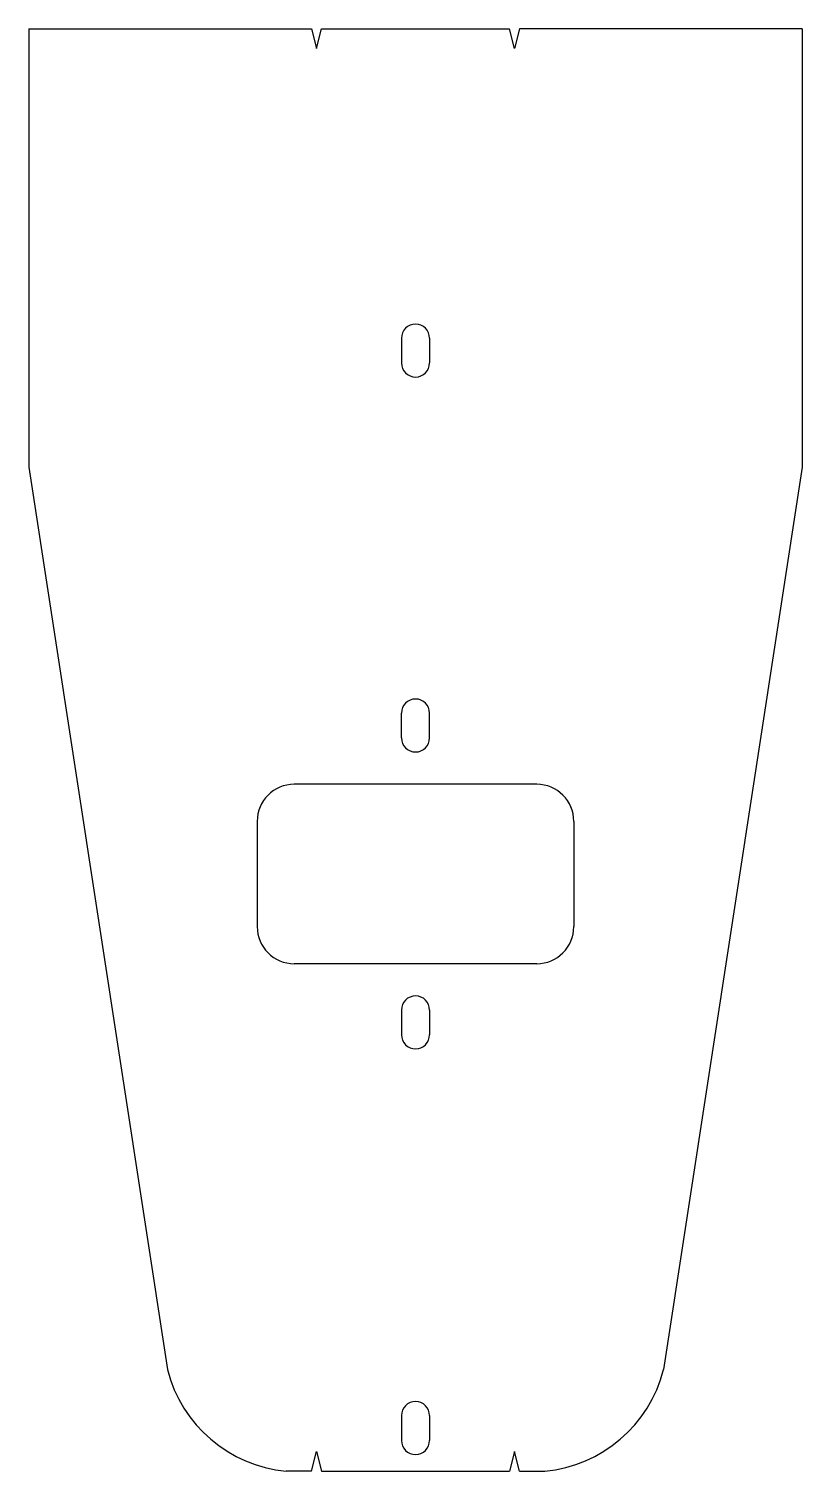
# Model space of a CAD drawing. Extents: x 3 to 316, y 3 to 586.
import ezdxf

# ---------------------------------------------------------------- set-up
doc = ezdxf.new("R2010")
doc.units = 0
doc.layers.get('0').update_dxf_attribs({"linetype": 'CONTINUOUS'})

msp = doc.modelspace()

# ---------------------------------------------------------------- linework, layer by layer
for p, q in [((2.96, 586.07), (2.96, 408.9)), ((2.96, 586.07), (117.32, 586.07)), ((117.32, 586.07), (119.32, 578.07)), ((119.32, 578.07), (121.32, 586.07)), ((121.32, 586.07), (197.32, 586.07)), ((199.32, 578.07), (197.32, 586.07)), ((201.32, 586.07), (199.32, 578.07)), ((315.67, 586.07), (201.32, 586.07)), ((315.67, 586.07), (315.67, 408.9)), ((153.62, 461.03), (153.62, 451.03)), ((165.02, 461.03), (165.02, 451.03)), ((2.96, 408.9), (59.01, 44.1)), ((315.67, 408.9), (259.62, 44.1)), ((153.62, 299.47), (153.62, 309.47)), ((165.02, 299.47), (165.02, 309.47)), ((208.34, 280.73), (110.29, 280.73)), ((95.29, 265.73), (95.29, 223.2)), ((223.34, 265.73), (223.34, 223.2)), ((208.34, 208.2), (110.29, 208.2)), ((153.62, 189.47), (153.62, 179.47)), ((165.02, 189.47), (165.02, 179.47)), ((153.62, 25.51), (153.62, 15.51)), ((165.02, 25.51), (165.02, 15.51)), ((117.32, 3.07), (119.32, 11.07)), ((119.32, 11.07), (121.32, 3.07)), ((199.32, 11.07), (197.32, 3.07)), ((201.32, 3.07), (199.32, 11.07)), ((117.32, 3.07), (107.02, 3.07)), ((121.32, 3.07), (197.32, 3.07)), ((201.32, 3.07), (211.61, 3.07))]:
    msp.add_line(p, q)
for centre, radius, start, end in [((159.32, 461.03), 5.7, 0, 180), ((159.32, 451.03), 5.7, 180, 0), ((159.32, 309.47), 5.7, 0, 180), ((159.32, 299.47), 5.7, 180, 0), ((110.29, 265.73), 15, 90, 180), ((208.34, 265.73), 15, 0, 90), ((110.29, 223.2), 15, 180, 270), ((208.34, 223.2), 15, 270, 0), ((159.32, 189.47), 5.7, 0, 180), ((159.32, 179.47), 5.7, 180, 0), ((112.13, 57.65), 54.81, 194.30739, 264.65751), ((206.51, 57.65), 54.81, 275.34249, 345.69261), ((159.32, 25.51), 5.7, 0, 180), ((159.32, 15.51), 5.7, 180, 0)]:
    msp.add_arc(centre, radius, start, end)

doc.saveas('drawing.dxf')
